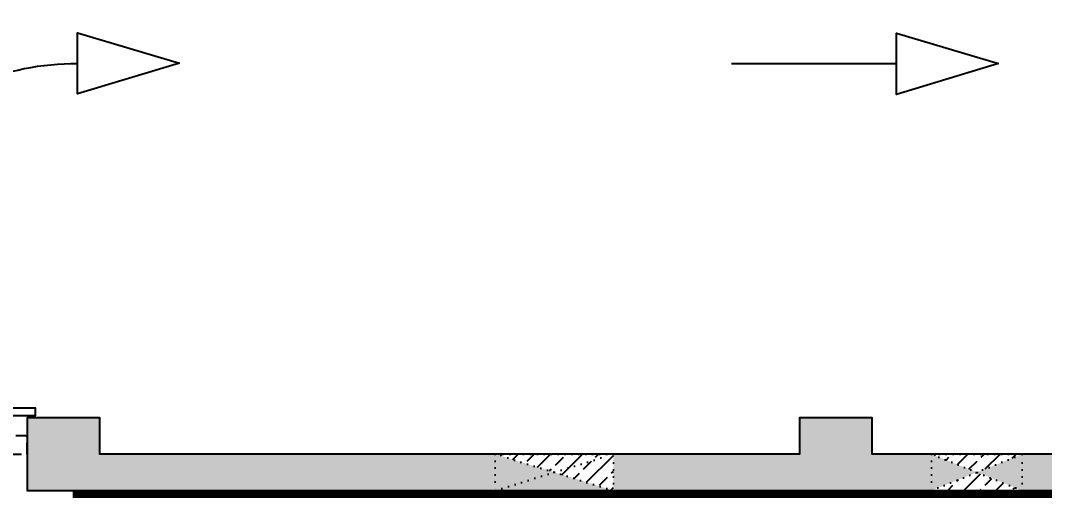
# Model space of a CAD drawing. Extents: x -5598 to 26293, y -3808 to 13850.
# Drawn here: x 13922 to 15050, y 0 to 517 of the extents above; entities that cross this region are included whole.
import ezdxf

# ---------------------------------------------------------------- set-up
doc = ezdxf.new("R2010")
doc.units = 0
doc.header["$LTSCALE"] = 100
doc.header["$MEASUREMENT"] = 0
doc.linetypes.add('DOT', pattern=[0.25, 0, -0.25])
doc.linetypes.add('HIDDEN', pattern=[0.375, 0.25, -0.125])
for name, color, linetype in [('IZ', 7, 'Continuous'), ('KA-PEN', 5, 'Continuous'), ('KOLON', 7, 'Continuous'), ('OK', 7, 'Continuous'), ('OLCU DIS', 7, 'Continuous'), ('SOLID', 7, 'Continuous'), ('TARAMA', 7, 'Continuous')]:
    doc.layers.add(name, color=color, linetype=linetype)
doc.layers.add('YOLLAR', color=7, linetype='Continuous', lineweight=15)
doc.styles.add('olcu', font='romans.shx', dxfattribs={"width": 0.5})
doc.dimstyles.new('1-200', dxfattribs={"dimtxt": 40, "dimasz": 2, "dimexe": 0, "dimexo": 0, "dimgap": 10, "dimtad": 1, "dimdec": 4, "dimrnd": 0.1, "dimzin": 9, "dimdsep": 46, "dimtxsty": 'olcu', "dimblk1": 'SOL', "dimblk2": 'SAG', "dimsah": 1, "dimcen": 0, "dimse1": 1, "dimse2": 1, "dimclre": 13, "dimadec": 0, "dimazin": 0, "dimtfac": 1, "dimtdec": 4, "dimtix": 1, "dimtmove": 2, "dimatfit": 2, "dimldrblk": 'SOL', "dimfxl": 0, "dimtolj": 1, "dimarcsym": 0})
pattern_1 = [(45, (-5880, -12320), (-17.67767, 17.67767), []), (45, (-5862.322, -12320), (-17.67767, 17.67767), [12.5, -6.25])]

# ---------------------------------------------------------------- blocks, each defined once
blk = doc.blocks.new('OK-OTOPARK1')
at = {"layer": 'OK'}
blk.add_lwpolyline([(207.8, 207.8), (79.2, 79.2)], dxfattribs=at)
blk.add_lwpolyline([(0, 0), (103.3, 55.1), (55.7, 102.8)], close=True, dxfattribs=at)
blk = doc.blocks.new('OK-OTOPARK2')
at = {"layer": 'OK'}
blk.add_lwpolyline([(212.1, 87.9, 0.414214), (-87.9, -212.1)], format="xyb", dxfattribs=at)
blk.add_lwpolyline([(-88.2, -324.2), (-54.2, -212.1), (-121.6, -212.1)], close=True, dxfattribs=at)
blk = doc.blocks.new('*U550')
at = {"color": 0, "linetype": 'ByBlock', "ltscale": 3}
for p, q in [((8050, -12320), (8050, -12720)), ((8080, -12750), (8080, -12320))]:
    blk.add_line(p, q, dxfattribs=at)
blk = doc.blocks.new('TASIYICI SISTEM (1.BODRUM KAT)')
at = {"layer": 'TARAMA'}
h = blk.add_hatch(dxfattribs=at)
h.set_pattern_fill('ANSI33', color=253, scale=100, style=2)
h.set_pattern_definition(pattern_1)
h.paths.add_polyline_path([(15390, -4385.5), (15350, -4385.5), (15350, -5535), (14700, -5535), (14700, -6290), (14040, -6290), (14040, -7315), (14560, -7315), (14560, -7285), (14070, -7285), (14070, -6320), (14700, -6320), (14700, -7730), (14740, -7730), (14740, -5575), (15390, -5575)])
h.paths.add_polyline_path([(14740, -7730), (14700, -7730), (14700, -7980), (14660, -7980), (14660, -8060), (14700, -8060), (14700, -8840), (14660, -8840), (14660, -8920), (14700, -8920), (14700, -9690), (14660, -9690), (14660, -9770), (14700, -9770), (14700, -10325), (14740, -10325)])
h.paths.add_polyline_path([(14740, -10325), (14700, -10325), (14700, -10530), (14660, -10530), (14660, -10610), (14700, -10610), (14700, -12280), (14070, -12280), (14070, -11315), (14560, -11315), (14560, -11285), (14040, -11285), (14040, -12280), (13230, -12280), (13230, -12240), (13150, -12240), (13150, -12280), (13105, -12280), (13105, -12320), (13150, -12320), (13150, -12620), (12750, -12620), (12750, -12320), (12750, -12320), (12795, -12320), (12795, -12280), (12750, -12280), (12750, -12240), (12710, -12240), (12710, -12280), (12375, -12280), (12375, -12240), (12295, -12240), (12295, -12280), (11525, -12280), (11525, -12240), (11445, -12240), (11445, -12280), (10675, -12280), (10675, -12240), (10595, -12240), (10595, -12280), (10260, -12280), (10260, -12240), (10220, -12240), (10220, -12280), (10175, -12280), (10175, -12320), (10220, -12320), (10220, -12620), (9820, -12620), (9820, -12320), (9865, -12320), (9865, -12280), (9820, -12280), (9820, -12240), (9740, -12240), (9740, -12280), (9145, -12280), (9095, -12300), (9145, -12320), (9780, -12320), (9780, -12660), (10260, -12660), (10260, -12320), (12710, -12320), (12710, -12660), (13190, -12660), (13190, -12320), (14740, -12320)])
h.paths.add_polyline_path([(9045, -12280), (8980, -12280), (8980, -12240), (8900, -12240), (8900, -12280), (8695, -12280), (8630, -12300), (8695, -12320), (9045, -12320)])
h.paths.add_polyline_path([(8565, -12280), (8130, -12280), (8130, -12240), (8050, -12240), (8050, -12320), (8565, -12320)])
h.paths.add_polyline_path([(8565, -12280), (8565, -12320), (8565, -12320), (8695, -12320), (8695, -12280)])
h.paths.add_polyline_path([(8695, -12280), (8565, -12280), (8630, -12300)])
h.paths.add_polyline_path([(8630, -12300), (8565, -12320), (8695, -12320)], flags=16)
h.paths.add_polyline_path([(9145, -12280), (9045, -12280), (9045, -12320), (9145, -12320), (9095, -12300)])
h.paths.add_polyline_path([(9145, -12280), (9045, -12280), (9095, -12300)])
h.paths.add_polyline_path([(9095, -12300), (9045, -12320), (9145, -12320)], flags=17)
h = blk.add_hatch(dxfattribs=at)
h.set_pattern_fill('ANSI33', color=253, scale=100)
h.set_pattern_definition(pattern_1)
h.paths.add_polyline_path([(8695, -12280), (8565, -12280), (8630, -12300)])
h.paths.add_polyline_path([(8695, -12280), (8630, -12300), (8695, -12320)])
h.paths.add_polyline_path([(9095, -12300), (9045, -12320), (9145, -12320)])
h.paths.add_polyline_path([(9145, -12280), (9045, -12280), (9095, -12300)])
at = {"layer": 'IZ', "color": 9, "linetype": 'HIDDEN', "ltscale": 0.5}
blk.add_lwpolyline([(7150, -12280), (8050, -12280), (8050, -12260), (7150, -12260)], close=True, dxfattribs=at)
at = {"layer": 'KOLON', "color": 4, "linetype": 'DOT', "ltscale": 0.3}
for p, q in [((8565, -12320), (8695, -12280)), ((8695, -12320), (8565, -12280)), ((9045, -12320), (9145, -12280)), ((9145, -12320), (9045, -12280))]:
    blk.add_line(p, q, dxfattribs=at)
at = {"layer": 'KOLON', "color": 4}
blk.add_lwpolyline([(9820, -12620), (9820, -12320), (9865, -12320), (9865, -12280), (9820, -12280), (9820, -12240), (9740, -12240), (9740, -12280), (8980, -12280), (8980, -12240), (8900, -12240), (8900, -12280), (8130, -12280), (8130, -12240), (8050, -12240), (8050, -12320), (9780, -12320), (9780, -12660)], dxfattribs=at)
at = {"layer": 'KOLON', "color": 4, "linetype": 'DOT', "ltscale": 0.3}
for points in [[(8565, -12280), (8565, -12320), (8695, -12320), (8695, -12280)], [(9045, -12280), (9045, -12320), (9145, -12320), (9145, -12280)]]:
    blk.add_lwpolyline(points, close=True, dxfattribs=at)
blk = doc.blocks.new('SOL')
at = {"color": 0}
for p, q in [((0, 30), (0, -6.96)), ((7.58, 0), (-6.97, 0))]:
    blk.add_line(p, q, dxfattribs=at)
blk.add_circle((0, 0), 3, dxfattribs=at)
blk = doc.blocks.new('SAG')
at = {"color": 0}
for p, q in [((0, -30), (0, 6.96)), ((7.58, 0), (-6.97, 0))]:
    blk.add_line(p, q, dxfattribs=at)
blk.add_circle((0, 0), 3, dxfattribs=at)
blk = doc.blocks.new('*D272')
at = {"layer": 'OLCU DIS', "color": 0, "lineweight": -2, "transparency": 16777216}
blk.add_line((15658, -695), (13982, -695), dxfattribs=at)
at = {"layer": 'OLCU DIS', "color": 0, "lineweight": -2, "transparency": 16777216, "xscale": 2, "yscale": 2, "zscale": 2, "rotation": 180}
blk.add_blockref('SAG', (13980, -695), dxfattribs=at)
at = {"layer": 'OLCU DIS', "color": 0, "lineweight": -2, "transparency": 16777216, "xscale": 2, "yscale": 2, "zscale": 2}
blk.add_blockref('SOL', (15660, -695), dxfattribs=at)
at = {"layer": 'OLCU DIS', "color": 0, "transparency": 16777216, "insert": (15053, -665), "char_height": 40, "attachment_point": 5, "style": 'olcu'}
blk.add_mtext('\\A1;1680', dxfattribs=at)
blk = doc.blocks.new('*D332')
at = {"layer": 'OLCU DIS', "color": 0, "lineweight": -2, "transparency": 16777216}
blk.add_line((21268, -935), (-2968, -935), dxfattribs=at)
at = {"layer": 'OLCU DIS', "color": 0, "lineweight": -2, "transparency": 16777216, "xscale": 2, "yscale": 2, "zscale": 2, "rotation": 180}
blk.add_blockref('SAG', (-2970, -935), dxfattribs=at)
at = {"layer": 'OLCU DIS', "color": 0, "lineweight": -2, "transparency": 16777216, "xscale": 2, "yscale": 2, "zscale": 2}
blk.add_blockref('SOL', (21270, -935), dxfattribs=at)
at = {"layer": 'OLCU DIS', "color": 0, "transparency": 16777216, "insert": (9295.6, -905), "char_height": 40, "attachment_point": 5, "style": 'olcu'}
blk.add_mtext('\\A1;24240', dxfattribs=at)
blk = doc.blocks.new('K-SEKSIYONEL')
at = {"color": 0}
for p, q in [((-13, 9.9), (-8.7, 9.9)), ((-13, 7.3), (-8.7, 7.3))]:
    blk.add_line(p, q, dxfattribs=at)
for points in [[(-23.6, 26.6), (-13, 26.6), (-13, 0), (-23.6, 0)], [(-8.7, 11), (908.8, 11), (908.8, 2), (-8.7, 2), (-8.7, 7)]]:
    blk.add_lwpolyline(points, close=True, dxfattribs=at)

msp = doc.modelspace()

# ---------------------------------------------------------------- linework, layer by layer
at = {"layer": 'SOLID', "color": 251, "const_width": 100}
msp.add_lwpolyline([(21320, 11880), (21320, 6695), (20670, 6695), (20670, -50), (19120, -50), (19120, -390), (18540, -390), (18540, -50), (16190, -50), (16190, -390), (15610, -390), (15610, -50), (14030, -50), (14030, -2500.58484)], dxfattribs=at)

# ---------------------------------------------------------------- block references
at = {"layer": 'KA-PEN'}
msp.add_blockref('K-SEKSIYONEL', (13030, 80), dxfattribs=at)
at = {"layer": 'KOLON'}
msp.add_blockref('TASIYICI SISTEM (1.BODRUM KAT)', (5880, 12320), dxfattribs=at)
at = {"layer": 'OK', "color": 252, "xscale": -1}
for name, p, rotation in [('OK-OTOPARK1', (14998.79356, 470), 45), ('OK-OTOPARK2', (13773.29616, 382.13204), 90)]:
    msp.add_blockref(name, p, dxfattribs=dict(at, rotation=rotation))
at = {"layer": 'YOLLAR', "color": 9, "linetype": 'DOT'}
msp.add_blockref('*U550', (5880, 12320.00004), dxfattribs=at)

# ---------------------------------------------------------------- dimensions: what is measured, and where the dimension line sits
at = {"layer": 'OLCU DIS', "color": 7}
for base, p1, p2, picture, middle in [((-2970, -935), (21270, -635), (-2970, 7535), '*D332', (9295.63768, -905)), ((13980, -695), (15660, -0.00001), (13980, -10), '*D272', (15053.0032, -665))]:
    dim = msp.add_linear_dim(base=base, p1=p1, p2=p2, dimstyle='1-200', dxfattribs=at)
    dim.commit()
    dim.dimension.update_dxf_attribs({"geometry": picture, "text_midpoint": middle, "dimtype": 160})

doc.saveas('drawing.dxf')
